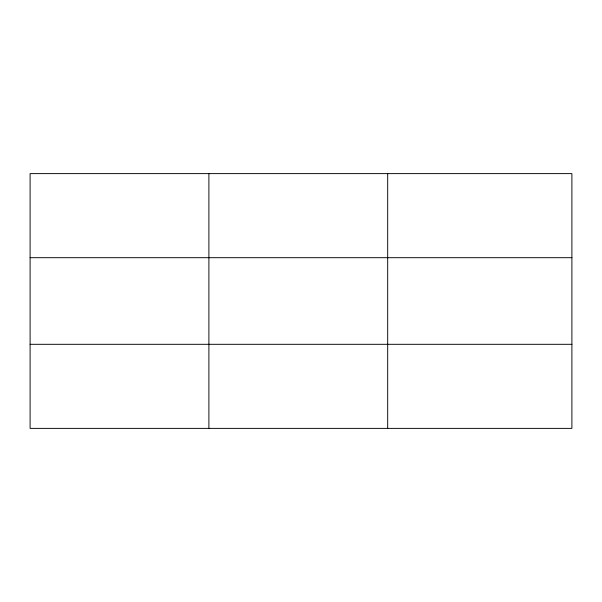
<?xml version="1.0" encoding="UTF-8"?>
<svg xmlns="http://www.w3.org/2000/svg" width="602" height="602" viewBox="0 0 602 602"><rect width="100%" height="100%" fill="white"/><g stroke="black" fill="none" stroke-linecap="round" stroke-linejoin="round"><path stroke-width="0.9" d="M208.894 428.383L208.894 173.617M387.688 428.383L387.688 173.617M571.9 344.306L571.9 428.383L30.1 428.383L30.1 173.617L571.9 173.617L571.9 344.306L30.1 344.306M30.1 257.694L571.9 257.694"/></g></svg>
